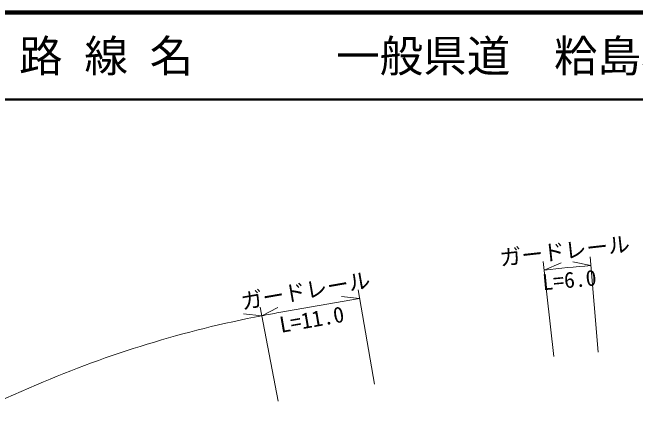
# Model space of a CAD drawing. Units: millimetres, scale not verified. Extents: x 40000 to 680000, y 20000 to 380000.
# Drawn here: x 179626 to 251092, y 332446 to 380000 of the extents above; entities that cross this region are included whole.
import ezdxf
from ezdxf.enums import TextEntityAlignment as Align

# ---------------------------------------------------------------- set-up
doc = ezdxf.new("R2010")
doc.units = ezdxf.units.MM
doc.header["$LTSCALE"] = 1000
for name, color, linetype, lineweight in [('M-STR-HTXT', 7, 'Continuous', 13), ('M-TTL', 2, 'Continuous', 140), ('M-TTL-LINE', 7, 'Continuous', 50)]:
    doc.layers.add(name, color=color, linetype=linetype, lineweight=lineweight)
doc.layers.add('M-TTL-TXT', color=7, linetype='Continuous')
doc.styles.add('ＭＳ ゴシック', font='')
doc.styles.get('ＭＳ ゴシック').set_extended_font_data('MS Gothic')

msp = doc.modelspace()

# ---------------------------------------------------------------- linework, layer by layer
at = {"layer": 'M-STR-HTXT'}
for p, q in [((246823, 340978), (245869, 351937)), ((241726, 340473), (240511, 351406)), ((240622, 350412), (242543, 351229)), ((245955, 350940), (243911, 351365)), ((221162, 337300), (219264, 348135)), ((219437, 347150), (217363, 347396)), ((210192, 345531), (219437, 347150)), ((210105, 335348), (208034, 346151)), ((208222, 345169), (210074, 346135)), ((208222, 345169), (206145, 345382)), ((148336, 322604), (182397, 337246))]:
    msp.add_line(p, q, dxfattribs=at)
for centre, radius, start, end in [((265475, 126789), 225000, 94.97682, 96.34176), ((231761, 222406), 125000, 99.93631, 100.85419), ((231761, 222406), 125000, 100.85419, 113.26037)]:
    msp.add_arc(centre, radius, start, end, dxfattribs=at)
at = {"layer": 'M-TTL'}
msp.add_line((680000, 380000), (40000, 380000), dxfattribs=at)
at = {"layer": 'M-TTL-LINE'}
msp.add_line((40000, 370000), (680000, 370000), dxfattribs=at)

# ---------------------------------------------------------------- texts
at = {"layer": 'M-STR-HTXT', "style": 'ＭＳ ゴシック'}
for rotation, p in [(6.398, (243128, 351179)), (9.862, (213490, 346616))]:
    msp.add_text('ガードレール', height=1833, rotation=rotation, dxfattribs=at).set_placement(p, align=Align.BOTTOM_CENTER)
for s, rotation, p in [('L=6.0', 5.226, (243418, 350203)), ('L=11.0', 9.862, (213799, 345655))]:
    msp.add_text(s, height=1833, rotation=rotation, dxfattribs=at).set_placement(p, align=Align.TOP_CENTER)
at = {"layer": 'M-TTL-TXT', "style": 'ＭＳ ゴシック'}
for s, p in [('路 線 名', (180380, 375000)), ('一般県道\u3000粭島櫛ヶ浜停車場線', (216734, 375000))]:
    msp.add_text(s, height=3666, dxfattribs=at).set_placement(p, align=Align.MIDDLE_LEFT)

doc.saveas('drawing.dxf')
